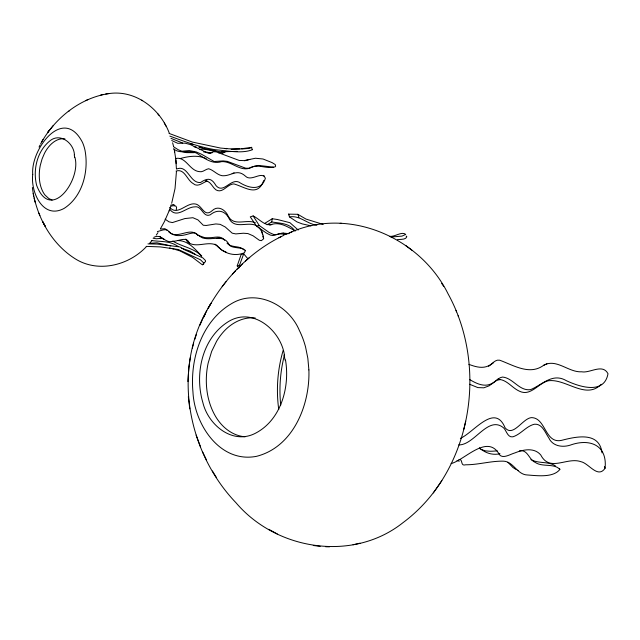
<?xml version="1.0" encoding="UTF-8"?>
<svg xmlns="http://www.w3.org/2000/svg" width="640" height="640" viewBox="0 0 640 640"><rect width="100%" height="100%" fill="white"/><g stroke="black" fill="none" stroke-linecap="round" stroke-linejoin="round"><path stroke-width="0.96" d="M208.952 306.816C171.448 368.704 187.128 451.8 236.048 502.824C276.472 550.32 352.928 562.36 402.88 522.752C471.824 471.6 488.752 367.672 448.064 293.832C420.272 237.408 348.224 206.032 289.592 232.84M176.424 171.728L175.024 188.592L171.688 203.272M451.096 463.64C464.968 459.712 486.336 434.768 498.464 453.008C501.488 460.216 509.968 454.224 514.896 452.912C523.096 449.584 534.208 447.216 540.744 454.96C549.816 472.536 566.968 456.696 580.944 461.696C588.864 463.24 597.808 478.976 605.08 468.232C607.472 444.88 589.576 438.16 570.232 445.136C562.368 447.68 552.56 446.2 548.824 437.928C545.168 432.648 542.24 423.424 534.28 424.248C526.088 426.328 520.912 434.256 512.92 436.808C507.68 437.752 506.568 430.912 503.768 428.016C488.168 414.648 474.408 445.456 458.664 444.888M187.904 381.552L188.864 367.384L190.296 357.68M157.368 231.592C160.92 230.808 166.168 227.808 168.968 231.512C171.728 234.896 176.352 235.968 180.544 235.56C185.44 235.456 189.96 232.776 194.832 232.936C198.32 234.456 200.704 238.12 204.808 238.456C213.088 239.96 224.16 234.528 228.904 244.368C231.024 249.696 248.28 245.888 244.472 252.728C234.44 256.984 223.384 253.368 216.632 245.24C208.104 240.864 197.696 247.736 189.376 243.176C186.92 235.656 177.976 241.68 172.72 241.248C165.04 243.888 161.44 233.176 153.888 237.304M267.088 224.784L271.728 221.952L272.24 218.736L277.552 219.536L289.944 222.712L298.224 230.024M463.768 429.448L465.704 421.184M284.504 354.848C280.264 371.208 278.952 388.328 280.736 405.144M193.64 343.24L192.344 348.096M239.08 267.872L237.2 265.888L241.12 254.568L243.704 253.832L247.88 258.768M237.2 265.888L239.504 265.264L243.704 253.832M283.152 350.432C277.512 369.52 276.032 389.832 278.76 409.544M176.224 209.688C177.976 204.968 173.68 205.24 170.544 206.376M196.328 334.616L194.76 339.44M160.408 228.824L164.472 221.504L169.24 210.56M169.128 210.888L170.472 207.112M519.328 450.912C527.856 449.056 528.856 459.792 535.256 462.416C542.224 467.368 554.48 463.008 559.832 469.488C553.144 477.872 537.4 475.696 527.608 475C516.92 474.792 513.664 461.376 503.264 461.152C490.64 460.936 478.328 464.816 465.704 464.792C459.976 466.576 463.368 458.96 458.944 459.488M202.488 319.344L199.904 325.272M263.712 180.536C257.728 197.488 244.936 186.928 233.88 183.912C227.344 184.008 222.592 193.968 215.936 189.84C212.256 187.136 210.768 181.344 205.672 180.864L207.456 181.304M39.072 147.064L39.968 145.16M206.824 310.616L203.152 318.112L205.232 314.032M40.544 144.04C54.552 118.136 80.68 97.16 110.336 93.4C136.568 90.256 160.536 109.504 169.352 133.304M204.36 315.424L204.752 314.688M41.8 141.632L42.984 139.544M209.872 305.264C227.12 275.496 252.64 249.96 283.968 235.264M441.864 480.624L433.312 492.936M156.256 235.08L157.976 232.6M258.584 227.08L261.736 231.32L263.168 235.552L263.648 238.696L261.424 240.656L259.344 240.272L253.096 235.816L247.944 233.576L243.384 233.224L235.784 233.904L232.2 233.168L225.224 226.968L220.152 224.352L215.856 223.944L206.24 225.472L203.28 225.256L197.96 219.896L192.896 217.712L184.92 218.56L172.408 222.576L168.976 221.832L165.112 219.152M180.488 251.176L192.48 257.328L201.752 264.384L202.552 264.744L204.128 262.6M48.992 130.688L47.52 132.672L53.32 125.48M222.152 286.648L225.984 281.712M149.528 243.4L152.048 240.496M601.232 384.272C585.736 400.168 565.968 378.344 548.336 380.776C538.376 383.112 530.784 396.624 519.536 391.24C511.92 387.928 506.712 379.264 497.792 379.32M232.352 274.232L235.4 270.976L233.968 272.496M273.384 167.208C265.728 168.912 256.608 163.192 249.08 168.352C239.448 171.112 231.384 161.048 221.632 161.624C212.96 164.408 205.936 159.28 198.976 154.728C191.2 148.216 180.88 155.272 173.496 148.792M237 269.232L242.248 264.04M146.632 246.4C128.824 265.608 97.752 273.312 74.848 258.568C50.752 243.232 35.888 215.432 32.368 187.48M245.464 261.024L249.688 257.384M488.6 366.288L493.624 362.632M68.328 111.6L69.72 110.552M226.192 151.4L222.04 153.544M265.184 223.096L272.24 218.736M226.296 148.856L226.808 148.4L225.192 148.68M469.608 379.504C475.92 383.312 483.856 387.352 491.184 383.84C495.28 382.12 497.968 377.768 502.488 377.048C513.144 377.952 519.232 391.344 530.616 389.624C542.456 384.752 552.432 372.448 566.44 380.72C579.376 386.76 604.16 395.008 608 373.736C602.592 363.208 589.976 373.44 581.648 371.792C568.592 372.624 556.44 358.144 543.672 365.288C529.632 375.656 513.568 365.264 499.704 360.208C494.912 359.2 492.36 364.36 488.392 365.896C482.072 368.84 475.016 366.68 468.888 364.336M278.928 237.768L280.904 236.736M209.016 153.24L212.744 152.592M176.528 169.096C187.824 164.096 189.792 183.688 200.6 182.472C207.512 177.808 211.464 177.752 216.048 185.656C223.488 194.16 230.496 178.288 238.984 182.152C247.864 187.888 261.304 191.856 265.376 178.248C262.024 170.368 251.28 182.208 245.424 176.136C236.664 168.168 231.144 176.568 222.04 175.704C216.92 174.752 213.544 170.104 208.664 168.744C205.328 169.2 202.744 172.672 199.024 171.592C189.36 170.44 185.752 156.016 175.392 158.56M88.088 99.504L85.592 100.664M543.672 365.288L546.912 363.808M204.384 262.552L205.536 261.632L205.448 260.496L202.832 257.872L185.04 249.992L179.888 246.936L157.272 244.072L147.968 243.888M232.136 173.616L234.112 172.784M285.808 234.432L291.936 231.864M460.384 438.352C473.664 432.664 494.704 402.56 505.024 427.688C513.128 437.704 522.528 418.416 531.384 417.632C545.952 417.56 544.76 443.968 561.504 440.368C576.192 436.584 599.336 431.256 602.04 452.872M295.44 230.96C288.456 227.432 280.904 222.152 272.688 224.12C265.416 227.112 259.184 218.712 253.144 215.936L250.272 216.848L256.608 226.28L266.568 233.168L270.336 235.072L272.88 235.56L279.04 233.816L285.944 234.312M256.608 226.28L259.24 225.496L269.112 232.448L274.144 234.72L276.168 234.72L282.424 233L289.024 233.68M244.576 160.776L249.808 159.44M176.048 171.08C184.616 168.232 186.984 180.176 193.056 183.488C197.672 187.776 202.528 182.704 206.912 181.152M170.528 205.248L173.776 204.424L174.712 205.792M269.688 225.04L271.808 224.592M500.424 379.568L496.936 380.24L489.16 385.792L483.864 387.808L477.872 387.6L469.648 384.28M103.496 94.408L100.728 95.04M225.256 151.296L218.752 152.864M360.024 543.192L353.032 544.76M180.28 158.528C188.864 156.184 197.936 154.848 206.24 158.672M202.552 264.744L203.592 264.336L203.92 263.16L200.456 259.776L178.304 249.496L160.416 246.912L146.208 246.384M160.648 229.04L164.888 228.696L167.04 230.104M389.728 236.336C394.688 237.128 401.904 231.008 405.72 234.408L401.992 236.112L390.936 237.04M109.24 93.496L105.744 93.976M160.032 238.44L156.392 238.792L153.104 238.248M241.664 148.72L251.824 147.336L249.368 148.344L242.728 148.928L229.056 148.816L220.568 148.064L192.368 142.064L169.08 133.424M499.944 453.736C492.272 455.512 484.952 452.888 479.384 447.84M199.808 149.624C205.152 148.112 210 151.184 215.216 150.808M239.84 148.872L231.16 149.392M397.328 239.736C400.064 239.048 405.824 240.08 406.824 236.712M310.936 225.848L302.08 223.856L296.936 221.88L289.504 216.92L288.52 214.136L297.84 214.312L305.976 219.072L323.184 224.416M194.248 152.664L186.608 152.624L182.096 151.592M216.752 238.344L219.624 238.176M289.504 216.92C299.752 215.056 307.032 223.976 316.856 225.232M237.192 151.384L220.256 151.816L199.856 147.696M161.632 238.312L162.432 238.304M203.648 151.952L207.352 152.224L210.792 153.408M150 243.288L156.984 242.816L170.776 245.888M340.16 223.32L341.64 223.336M325.624 546.744L329.544 546.832M255.216 317.976C242.464 316.648 230.256 323.576 222.328 333.176A59.624 43.368 -85.5 0 0 216.648 341.176L211.648 351.424L208.168 363.04A59.624 43.368 -85.5 0 0 206.84 371.048C205.104 386.576 207.592 402.896 215.592 416.472A59.624 43.368 -85.5 0 0 219.624 422.288C225.832 430.128 234.992 436.08 245.144 436.792M497.736 379.32L499.376 379.488M271.728 221.952C279.68 223.32 289.776 223.072 294.648 230.712M313.28 545.488L320.176 546.352M194.12 146.816L196.688 147.208M459.224 461.24L457.016 460.416M252.544 149.664C241.944 153.928 227.232 150.744 215.312 149.72C199.56 147.184 184.728 141.576 169.84 136.096M192.368 144.248L190.72 143.848L193.168 144.568M169.472 247.984L174.176 249.184M175.384 249.52L179.864 250.896M151.512 240.544C160.576 241.8 170.176 240.664 178.2 246.568M178.032 240.584C188.408 240.456 195.784 249.944 201.8 256.168C193.824 247.976 182.384 246.872 172.928 241.176M164.56 239.544L161.912 238.352L159.872 236.32M170.944 138.344L182.512 142.96M226.352 252.264L222.16 250.32L214.968 244.152M52.112 200.072L48.768 198.504L45.12 195.152A31.28 19.44 -79 0 1 43.288 192.472C39.424 185.552 38.728 177.304 39.608 169.552A31.28 19.44 -79 0 1 40.312 165.28L42.064 158.976L44.512 153.28A31.28 19.44 -79 0 1 47.248 148.728C51.032 143.304 57.008 138.24 64.032 138.776A31.28 19.44 -79 0 1 64.944 138.896M189.24 242.904L187.48 241.968L185.768 239.056M517.56 470.208L518.208 470.48M530.936 459.576C538.408 463.824 548.304 461.168 555.344 465.808L555.4 466.224M256.128 225.472C247.608 221.472 235.432 229.248 229.496 219.328C225.512 210.648 217.688 208.68 210.296 214.776C203.08 218.128 202.048 205.392 194.712 206.872C186.256 206.84 177.024 219.024 169.824 209.352M255.36 222.784C246.656 218.736 233.96 226.928 228.248 216.2C225.528 209.944 218.176 204.976 212.288 210.576C203.84 218.176 202.224 204.56 194.936 203.92C186.128 202.688 177.456 216.272 169.736 207.392M181.576 248.2L190.128 251.12L195.112 254.208M481.496 449.6L485.552 450.888L489.96 451.248A45.536 14.184 -20.5 0 0 497.2 450.816M516.328 469.648L513 467.536L507.896 462.296M277.28 533.944L268.776 529.304M256.552 225.688L256.968 225.92M171.696 140.496L177.688 143.288L184.992 143.16L190.272 144.544L207.384 152.912L209.872 153L213.336 151.712L216.256 151.888L239.208 160.44L244.016 160.616L255.432 158.24L263.008 159L272.104 162.616L275.232 164.568L275.64 166.184L274.976 166.912L273.456 167.144L258.68 165.44L254.768 166.184L249.32 168.24L245.728 168.208L227.296 161.36L223.144 160.912L214.128 161.504L201.536 154.248L196.184 151.912L189.288 150.568L181.936 151.24L178.256 149.768L173.768 146.904M263.568 175.512L264.264 175.92M141.744 100.104L142.688 100.68M198.152 235.328L204.36 237.528A22.568 11.336 -17.3 0 0 209.024 237.704C213.712 237.92 219.408 235.432 223.376 238.88M406.136 236.088L406.608 236.4M480.104 448.776L480.592 449.104M405.736 245.544L411.856 250.192M168.76 231.84C177.088 239.912 189.048 227.216 196.832 234.336M288.52 214.136L289.304 214.784M226.992 243.104C231.16 248.128 239.84 245.312 243.688 249.768M239.504 265.264L240.448 266.328M157.528 113.48L159.104 115.4M223.832 239.344L224.6 240.296M253.144 215.936L259.24 225.496M441.688 283.368L443.736 286.512M283.376 233.104L284.392 234.704M212.424 471L216.216 477.2M164.248 123L166.064 126.232M206.504 460.064L202.736 452.16M38.896 213.168L39.872 215.456M200.488 446.768L196.128 435.096M604.4 466.592L605.08 468.232M458.12 315.76L458.456 316.616M455.984 310.392L456.568 311.864M245.288 250.232L245.528 250.824M261.16 229.432L262.544 234.504M297.84 214.312L298.976 217.448M251.72 148.024L252.28 149.6M262.76 236.08L263.648 238.696M284.4 354.816C280.6 330.176 252.728 306.64 228.432 321.592C202 337.96 194.4 374.192 202.872 402.6C208.048 424.488 232.008 444.832 254.768 433.592C280.968 420.496 290.096 387.16 285.496 359.968M172.616 142.784L173.624 146.648M34.04 197.936L35.144 202.296M74.432 154.72C73.808 142.784 59.552 131.976 49.296 141.376C36.976 151.752 32.872 169.88 36.584 185.168C50.504 222.96 81.592 179.504 74.864 157.256M559.6 468.496L559.832 469.488M174.168 149.064L174.736 151.952M33.136 193.32L33.696 196.2M174.336 149.912L175.808 159.28L176.4 168.592M189.768 408.848L188.328 396.672M175.864 159.936L176.192 163.68M284.032 355.032A73.008 48.008 -88.3 0 1 285.104 360.144M74.248 154.872A38.36 21.152 -82.5 0 1 74.672 157.392M160.232 238.632A56.352 20.48 34.7 0 1 161.848 238.528M198.696 147.048A74.128 7.44 5.7 0 1 201.976 147.568M198.016 235.4A47.848 24.352 -20.3 0 1 197.312 234.888M308.888 369.912C310.112 404.72 293.344 446.984 256.56 456.32C219.872 463.488 194.44 424.32 192.952 391.944C189.896 359.08 201.576 321.352 231.304 303.784C256.48 288.296 288.856 305 299.4 330.52A79.488 57.848 -85.5 0 1 305.584 347.096L307.84 358.28L308.888 369.912M32.744 174.376C30.424 191.448 42.744 220.024 64.08 208.424C82.712 196.464 88.88 171.184 85.024 150.384A41.696 25.912 -79 0 0 82.464 142.36C63.216 105.112 30.44 149.688 32.744 174.376M211.008 303.288L208.152 308.216L211.008 303.288M45.208 226.256L42.768 221.696L45.208 226.256"/></g></svg>
